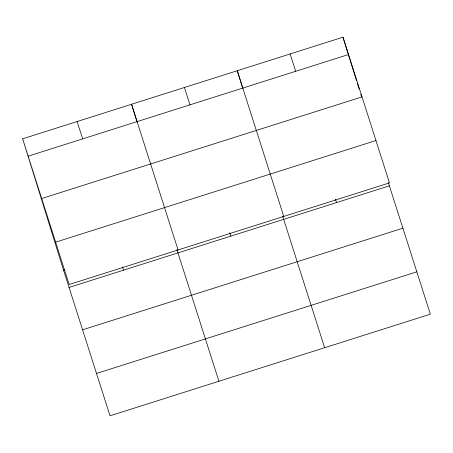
<?xml version="1.0" encoding="UTF-8"?>
<svg xmlns="http://www.w3.org/2000/svg" width="453" height="453" viewBox="0 0 453 453"><rect width="100%" height="100%" fill="white"/><g stroke="black" fill="none" stroke-linecap="round" stroke-linejoin="round"><path stroke-width="0.68" d="M22.65 138.816L342.983 37.191L389.478 182.893L69.15 284.518L22.65 138.816L63.522 270.107L110.017 415.809L430.35 314.184L388.323 182.491M28.188 156.166L348.516 54.536M41.704 198.522L362.032 96.897M55.634 242.162L375.962 140.538M63.522 270.107L64.864 269.682M69.054 287.451L389.387 185.826M82.576 329.812L402.904 228.182M96.5 373.453L416.834 271.823M290.124 53.958L295.662 71.308M335.469 199.258L336.534 202.593M283.771 216.432L237.27 70.73L242.791 88.454M282.615 216.024L324.642 347.717M184.416 87.497L189.954 104.841M229.756 232.797L230.82 236.132M178.063 249.965L131.563 104.264L137.078 121.987M176.902 249.563L218.929 381.256M77.106 121.54L82.644 138.89M122.446 266.84L123.51 270.175M342.983 37.191L349.722 58.856M349.931 59.513L356.466 80.515M357.287 83.142L359.127 89.048M360.758 94.303L361.369 96.268"/></g></svg>
